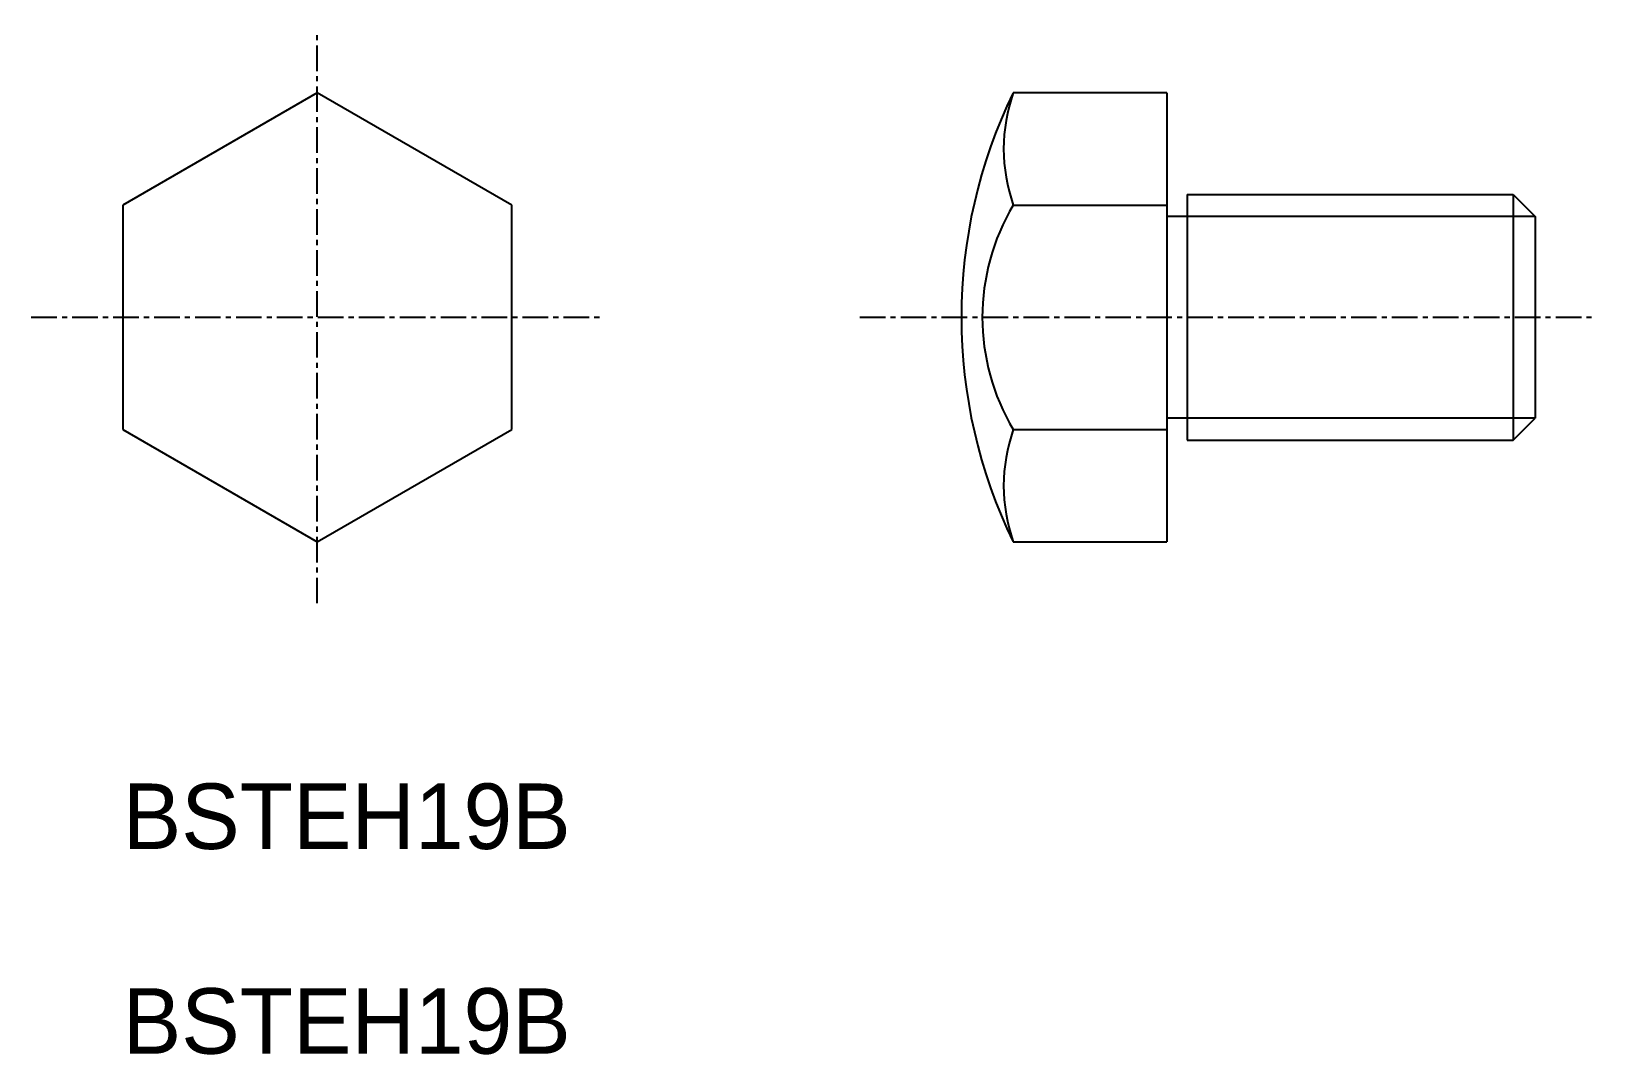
# Model space of a CAD drawing. Extents: x -5456.3 to -5379.8, y -605.6 to -555.6.
import ezdxf

# ---------------------------------------------------------------- set-up
doc = ezdxf.new("R2010")
doc.units = 0
doc.linetypes.add('CENTER', pattern=[2, 1.25, -0.25, 0.25, -0.25])
doc.layers.get('0').update_dxf_attribs({"linetype": 'CONTINUOUS'})
doc.layers.add('CENTER', color=1, linetype='CENTER')

msp = doc.modelspace()

# ---------------------------------------------------------------- linework, layer by layer
for p, q in [((-5442.296, -558.605), (-5451.796, -564.09)), ((-5432.796, -564.09), (-5442.296, -558.605)), ((-5400.796, -558.605), (-5408.296, -558.605)), ((-5400.796, -558.605), (-5400.796, -564.648)), ((-5399.796, -563.575), (-5383.869, -563.575)), ((-5399.796, -563.575), (-5399.796, -564.648)), ((-5383.869, -563.575), (-5383.869, -575.575)), ((-5383.869, -563.575), (-5382.796, -564.648)), ((-5451.796, -564.09), (-5451.796, -575.06)), ((-5432.796, -575.06), (-5432.796, -564.09)), ((-5408.296, -564.09), (-5400.796, -564.09)), ((-5399.796, -564.648), (-5400.796, -564.648)), ((-5400.796, -564.648), (-5400.796, -574.501)), ((-5399.796, -564.648), (-5399.796, -574.501)), ((-5382.796, -564.648), (-5382.796, -574.501)), ((-5399.796, -574.501), (-5400.796, -574.501)), ((-5400.796, -574.501), (-5400.796, -580.544)), ((-5399.796, -574.501), (-5399.796, -575.575)), ((-5383.869, -575.575), (-5382.796, -574.501)), ((-5451.796, -575.06), (-5442.296, -580.544)), ((-5442.296, -580.544), (-5432.796, -575.06)), ((-5408.296, -575.06), (-5400.796, -575.06)), ((-5399.796, -575.575), (-5383.869, -575.575)), ((-5408.296, -580.544), (-5400.796, -580.544))]:
    msp.add_line(p, q)
at = {"color": 3}
for p, q in [((-5382.796, -564.648), (-5399.796, -564.648)), ((-5382.796, -574.501), (-5399.796, -574.501))]:
    msp.add_line(p, q, dxfattribs=at)
for centre, radius, start, end in [((-5385.831, -569.575), 25, 153.97354, 206.02646), ((-5400.53, -561.348), 8.236, 160.54969, 199.45031), ((-5399.106, -569.575), 10.702, 149.17071, 210.82929), ((-5400.53, -577.802), 8.236, 160.54969, 199.45031)]:
    msp.add_arc(centre, radius, start, end)
at = {"layer": 'CENTER', "color": 1, "linetype": 'CENTER'}
for p, q in [((-5442.296, -583.544), (-5442.296, -555.605)), ((-5456.266, -569.575), (-5428.326, -569.575)), ((-5415.796, -569.575), (-5379.796, -569.575))]:
    msp.add_line(p, q, dxfattribs=at)

# ---------------------------------------------------------------- texts
at = {"color": 7, "linetype": 'CONTINUOUS'}
for p in [(-5451.796, -595.544), (-5451.796, -605.544)]:
    msp.add_text('BSTEH19B', height=3.2, dxfattribs=at).set_placement(p)

doc.saveas('drawing.dxf')
